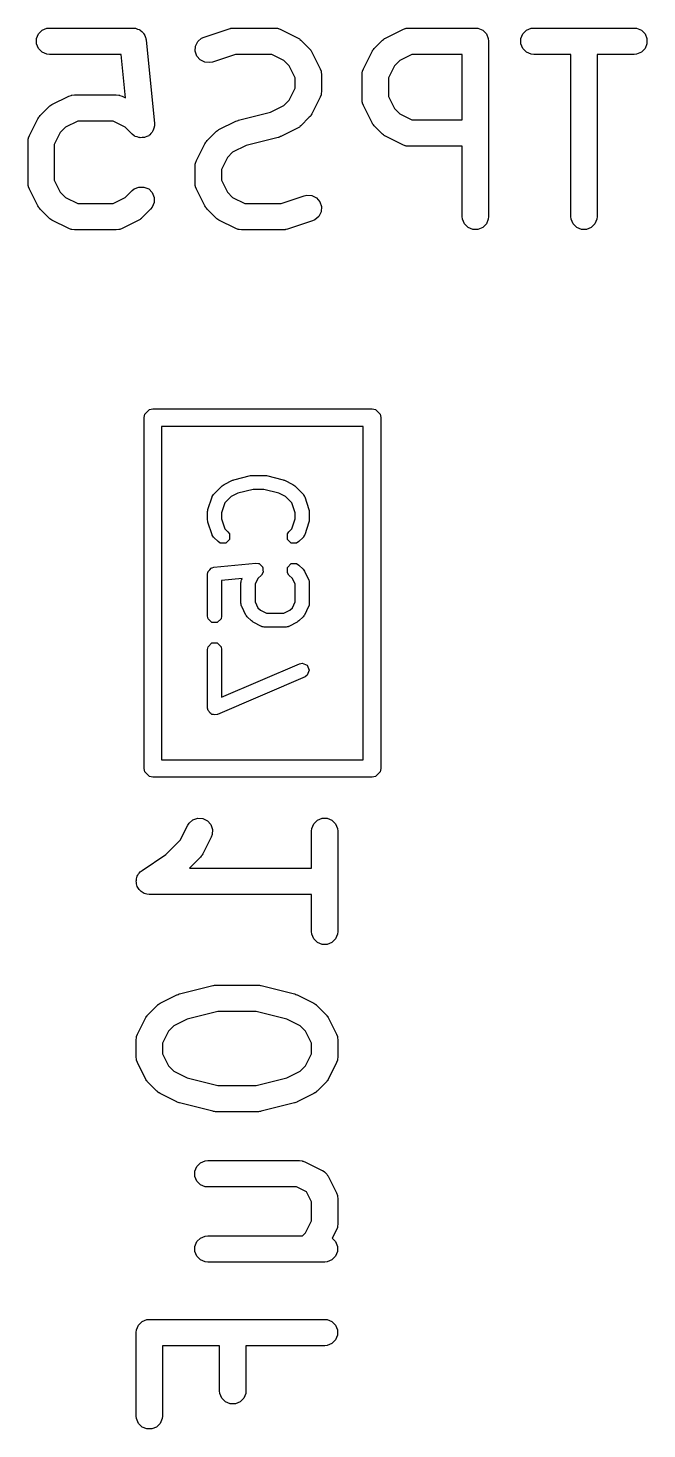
# Model space of a CAD drawing. Extents: x 2.01 to 5.6, y -4.28 to -1.65.
# Drawn here: x 5.0655 to 5.2044, y -4.223 to -3.9087 of the extents above; entities that cross this region are included whole.
import ezdxf

# ---------------------------------------------------------------- set-up
doc = ezdxf.new("R2010")
doc.units = 0
doc.header["$MEASUREMENT"] = 0
doc.layers.add('BLACK', color=7, linetype='CONTINUOUS')

msp = doc.modelspace()

# ---------------------------------------------------------------- linework, layer by layer
at = {"layer": 'BLACK', "linetype": 'CONTINUOUS'}
for p, q in [((5.06741, -3.91103), (5.06785, -3.90997)), ((5.06785, -3.90997), (5.06866, -3.90915)), ((5.06866, -3.90915), (5.06973, -3.90871)), ((5.06973, -3.90871), (5.0703, -3.90865)), ((5.0703, -3.90865), (5.08905, -3.90865)), ((5.08905, -3.90865), (5.08926, -3.90868)), ((5.08926, -3.90868), (5.08934, -3.90867)), ((5.08934, -3.90867), (5.08941, -3.90869)), ((5.08941, -3.90869), (5.08963, -3.90871)), ((5.08963, -3.90871), (5.09003, -3.90888)), ((5.09003, -3.90888), (5.09044, -3.909)), ((5.09044, -3.909), (5.09055, -3.90909)), ((5.09055, -3.90909), (5.09069, -3.90915)), ((5.09069, -3.90915), (5.091, -3.90946)), ((5.091, -3.90946), (5.09133, -3.90973)), ((5.09133, -3.90973), (5.0914, -3.90986)), ((5.0914, -3.90986), (5.09151, -3.90997)), ((5.09151, -3.90997), (5.09167, -3.91037)), ((5.09167, -3.91037), (5.09188, -3.91075)), ((5.10499, -3.91068), (5.11061, -3.90881)), ((5.11061, -3.90881), (5.1109, -3.90874)), ((5.1109, -3.90874), (5.11097, -3.90871)), ((5.11097, -3.90871), (5.11108, -3.9087)), ((5.11108, -3.9087), (5.11118, -3.90868)), ((5.11118, -3.90868), (5.11126, -3.90868)), ((5.11126, -3.90868), (5.11155, -3.90865)), ((5.11155, -3.90865), (5.12092, -3.90865)), ((5.12092, -3.90865), (5.1215, -3.90871)), ((5.1215, -3.90871), (5.1216, -3.90875)), ((5.1216, -3.90875), (5.1217, -3.90876)), ((5.1217, -3.90876), (5.12224, -3.90897)), ((5.12224, -3.90897), (5.12599, -3.91084)), ((5.14585, -3.91084), (5.1496, -3.90897)), ((5.1496, -3.90897), (5.15014, -3.90876)), ((5.15014, -3.90876), (5.15024, -3.90875)), ((5.15024, -3.90875), (5.15034, -3.90871)), ((5.15034, -3.90871), (5.15092, -3.90865)), ((5.15092, -3.90865), (5.16592, -3.90865)), ((5.16592, -3.90865), (5.16649, -3.90871)), ((5.16649, -3.90871), (5.16756, -3.90915)), ((5.16756, -3.90915), (5.16837, -3.90997)), ((5.16837, -3.90997), (5.16881, -3.91103)), ((5.17614, -3.91103), (5.17659, -3.90997)), ((5.17659, -3.90997), (5.1774, -3.90915)), ((5.1774, -3.90915), (5.17846, -3.90871)), ((5.17846, -3.90871), (5.17904, -3.90865)), ((5.17904, -3.90865), (5.20154, -3.90865)), ((5.20154, -3.90865), (5.20211, -3.90871)), ((5.20211, -3.90871), (5.20318, -3.90915)), ((5.20318, -3.90915), (5.20399, -3.90997)), ((5.20399, -3.90997), (5.20443, -3.91103)), ((5.06741, -3.91218), (5.06741, -3.91103)), ((5.06785, -3.91325), (5.06741, -3.91218)), ((5.06866, -3.91406), (5.06785, -3.91325)), ((5.09188, -3.91075), (5.09192, -3.91096)), ((5.09192, -3.91096), (5.09195, -3.91103)), ((5.09195, -3.91103), (5.09195, -3.9111)), ((5.09195, -3.9111), (5.09199, -3.91131)), ((5.09199, -3.91131), (5.09386, -3.93006)), ((5.10299, -3.91385), (5.10308, -3.9127)), ((5.10308, -3.9127), (5.10359, -3.91167)), ((5.10359, -3.91167), (5.10446, -3.91092)), ((5.10446, -3.91092), (5.10499, -3.91068)), ((5.12599, -3.91084), (5.12624, -3.911)), ((5.12624, -3.911), (5.12631, -3.91103)), ((5.12631, -3.91103), (5.12639, -3.91109)), ((5.12639, -3.91109), (5.12648, -3.91115)), ((5.12648, -3.91115), (5.12653, -3.91121)), ((5.12653, -3.91121), (5.12676, -3.91139)), ((5.12676, -3.91139), (5.12863, -3.91327)), ((5.12863, -3.91327), (5.12882, -3.91349)), ((5.12882, -3.91349), (5.12888, -3.91355)), ((5.14296, -3.91355), (5.14302, -3.91349)), ((5.14302, -3.91349), (5.14321, -3.91327)), ((5.14321, -3.91327), (5.14508, -3.91139)), ((5.14508, -3.91139), (5.14531, -3.91121)), ((5.14531, -3.91121), (5.14536, -3.91115)), ((5.14536, -3.91115), (5.14545, -3.91109)), ((5.14545, -3.91109), (5.14553, -3.91103)), ((5.14553, -3.91103), (5.1456, -3.911)), ((5.1456, -3.911), (5.14585, -3.91084)), ((5.16881, -3.91103), (5.16887, -3.91161)), ((5.16887, -3.91161), (5.16887, -3.95098)), ((5.17614, -3.91218), (5.17614, -3.91103)), ((5.17659, -3.91325), (5.17614, -3.91218)), ((5.1774, -3.91406), (5.17659, -3.91325)), ((5.20399, -3.91325), (5.20318, -3.91406)), ((5.20443, -3.91218), (5.20399, -3.91325)), ((5.20443, -3.91103), (5.20443, -3.91218)), ((5.06973, -3.9145), (5.06866, -3.91406)), ((5.0703, -3.91456), (5.06973, -3.9145)), ((5.08638, -3.91456), (5.0703, -3.91456)), ((5.08736, -3.92433), (5.08638, -3.91456)), ((5.10336, -3.91494), (5.10299, -3.91385)), ((5.10411, -3.91581), (5.10336, -3.91494)), ((5.10514, -3.91633), (5.10411, -3.91581)), ((5.10629, -3.91641), (5.10514, -3.91633)), ((5.10686, -3.91628), (5.10629, -3.91641)), ((5.11203, -3.91456), (5.10686, -3.91628)), ((5.12023, -3.91456), (5.11203, -3.91456)), ((5.12292, -3.91591), (5.12023, -3.91456)), ((5.12412, -3.91711), (5.12292, -3.91591)), ((5.12888, -3.91355), (5.12894, -3.91364)), ((5.12894, -3.91364), (5.129, -3.91372)), ((5.129, -3.91372), (5.12903, -3.91379)), ((5.12903, -3.91379), (5.12919, -3.91404)), ((5.12919, -3.91404), (5.13106, -3.91779)), ((5.14078, -3.91779), (5.14265, -3.91404)), ((5.14265, -3.91404), (5.14281, -3.91379)), ((5.14281, -3.91379), (5.14284, -3.91372)), ((5.14284, -3.91372), (5.14291, -3.91364)), ((5.14291, -3.91364), (5.14296, -3.91355)), ((5.14892, -3.91591), (5.14772, -3.91711)), ((5.15162, -3.91456), (5.14892, -3.91591)), ((5.16296, -3.91456), (5.15162, -3.91456)), ((5.16296, -3.92928), (5.16296, -3.91456)), ((5.17846, -3.9145), (5.1774, -3.91406)), ((5.17904, -3.91456), (5.17846, -3.9145)), ((5.18734, -3.91456), (5.17904, -3.91456)), ((5.18734, -3.95098), (5.18734, -3.91456)), ((5.20154, -3.91456), (5.19324, -3.91456)), ((5.19324, -3.91456), (5.19324, -3.95098)), ((5.20211, -3.9145), (5.20154, -3.91456)), ((5.20318, -3.91406), (5.20211, -3.9145)), ((5.12547, -3.9198), (5.12412, -3.91711)), ((5.12547, -3.92216), (5.12547, -3.9198)), ((5.13106, -3.91779), (5.13127, -3.91833)), ((5.13127, -3.91833), (5.13128, -3.91843)), ((5.13128, -3.91843), (5.13132, -3.91853)), ((5.13132, -3.91853), (5.13137, -3.91911)), ((5.13137, -3.91911), (5.13137, -3.92286)), ((5.14047, -3.91911), (5.14052, -3.91853)), ((5.14047, -3.92473), (5.14047, -3.91911)), ((5.14052, -3.91853), (5.14056, -3.91843)), ((5.14056, -3.91843), (5.14057, -3.91833)), ((5.14057, -3.91833), (5.14078, -3.91779)), ((5.14772, -3.91711), (5.14637, -3.9198)), ((5.14637, -3.9198), (5.14637, -3.92403)), ((5.12412, -3.92486), (5.12547, -3.92216)), ((5.13137, -3.92286), (5.13132, -3.92343)), ((5.07037, -3.92615), (5.07046, -3.92609)), ((5.07046, -3.92609), (5.07054, -3.92602)), ((5.07054, -3.92602), (5.07061, -3.92599)), ((5.07061, -3.92599), (5.07086, -3.92584)), ((5.07086, -3.92584), (5.07461, -3.92396)), ((5.07461, -3.92396), (5.07515, -3.92376)), ((5.07515, -3.92376), (5.07525, -3.92375)), ((5.07525, -3.92375), (5.07535, -3.92371)), ((5.07535, -3.92371), (5.07593, -3.92365)), ((5.07593, -3.92365), (5.0853, -3.92365)), ((5.0853, -3.92365), (5.08588, -3.92371)), ((5.08588, -3.92371), (5.08598, -3.92375)), ((5.08598, -3.92375), (5.08608, -3.92376)), ((5.08608, -3.92376), (5.08662, -3.92396)), ((5.08662, -3.92396), (5.08736, -3.92433)), ((5.11989, -3.92757), (5.12292, -3.92605)), ((5.12292, -3.92605), (5.12412, -3.92486)), ((5.13106, -3.92418), (5.12919, -3.92793)), ((5.13127, -3.92364), (5.13106, -3.92418)), ((5.13128, -3.92353), (5.13127, -3.92364)), ((5.13132, -3.92343), (5.13128, -3.92353)), ((5.14052, -3.92531), (5.14047, -3.92473)), ((5.14056, -3.9254), (5.14052, -3.92531)), ((5.14057, -3.92551), (5.14056, -3.9254)), ((5.14078, -3.92605), (5.14057, -3.92551)), ((5.14265, -3.9298), (5.14078, -3.92605)), ((5.14637, -3.92403), (5.14772, -3.92673)), ((5.06579, -3.93278), (5.06766, -3.92903)), ((5.06766, -3.92903), (5.06782, -3.92879)), ((5.06782, -3.92879), (5.06785, -3.92871)), ((5.06785, -3.92871), (5.06792, -3.92863)), ((5.06792, -3.92863), (5.06797, -3.92854)), ((5.06797, -3.92854), (5.06803, -3.92849)), ((5.06803, -3.92849), (5.06822, -3.92827)), ((5.06822, -3.92827), (5.07009, -3.92639)), ((5.07009, -3.92639), (5.07032, -3.92621)), ((5.07032, -3.92621), (5.07037, -3.92615)), ((5.11271, -3.92936), (5.11989, -3.92757)), ((5.12863, -3.92869), (5.12676, -3.93057)), ((5.12882, -3.92847), (5.12863, -3.92869)), ((5.12888, -3.92842), (5.12882, -3.92847)), ((5.12894, -3.92833), (5.12888, -3.92842)), ((5.129, -3.92825), (5.12894, -3.92833)), ((5.12903, -3.92817), (5.129, -3.92825)), ((5.12919, -3.92793), (5.12903, -3.92817)), ((5.14772, -3.92673), (5.14892, -3.92793)), ((5.14892, -3.92793), (5.15162, -3.92928)), ((5.07273, -3.9321), (5.07138, -3.9348)), ((5.07393, -3.93091), (5.07273, -3.9321)), ((5.07663, -3.92956), (5.07393, -3.93091)), ((5.0846, -3.92956), (5.07663, -3.92956)), ((5.0873, -3.93091), (5.0846, -3.92956)), ((5.08884, -3.93244), (5.0873, -3.93091)), ((5.09308, -3.9323), (5.0928, -3.93263)), ((5.09338, -3.932), (5.09308, -3.9323)), ((5.09344, -3.93186), (5.09338, -3.932)), ((5.09353, -3.93174), (5.09344, -3.93186)), ((5.09366, -3.93133), (5.09353, -3.93174)), ((5.09382, -3.93093), (5.09366, -3.93133)), ((5.09387, -3.93064), (5.09382, -3.93078)), ((5.09382, -3.93078), (5.09382, -3.93093)), ((5.09386, -3.93006), (5.09387, -3.93064)), ((5.10571, -3.93389), (5.10759, -3.93202)), ((5.10759, -3.93202), (5.10781, -3.93183)), ((5.10781, -3.93183), (5.10786, -3.93177)), ((5.10786, -3.93177), (5.10795, -3.93172)), ((5.10795, -3.93172), (5.10803, -3.93165)), ((5.10803, -3.93165), (5.10811, -3.93162)), ((5.10811, -3.93162), (5.10835, -3.93146)), ((5.10835, -3.93146), (5.1121, -3.92959)), ((5.1121, -3.92959), (5.11214, -3.92957)), ((5.11214, -3.92957), (5.11216, -3.92956)), ((5.11216, -3.92956), (5.1124, -3.92947)), ((5.1124, -3.92947), (5.11264, -3.92938)), ((5.11264, -3.92938), (5.11266, -3.92938)), ((5.11266, -3.92938), (5.11271, -3.92936)), ((5.12599, -3.93112), (5.12224, -3.933)), ((5.12624, -3.93096), (5.12599, -3.93112)), ((5.12631, -3.93094), (5.12624, -3.93096)), ((5.12639, -3.93087), (5.12631, -3.93094)), ((5.12648, -3.93081), (5.12639, -3.93087)), ((5.12653, -3.93075), (5.12648, -3.93081)), ((5.12676, -3.93057), (5.12653, -3.93075)), ((5.14281, -3.93005), (5.14265, -3.9298)), ((5.14284, -3.93012), (5.14281, -3.93005)), ((5.14291, -3.9302), (5.14284, -3.93012)), ((5.14296, -3.93029), (5.14291, -3.9302)), ((5.14302, -3.93034), (5.14296, -3.93029)), ((5.14321, -3.93057), (5.14302, -3.93034)), ((5.14508, -3.93244), (5.14321, -3.93057)), ((5.15162, -3.92928), (5.16296, -3.92928)), ((5.06548, -3.9341), (5.06553, -3.93353)), ((5.06548, -3.94348), (5.06548, -3.9341)), ((5.06553, -3.93353), (5.06557, -3.93343)), ((5.06557, -3.93343), (5.06558, -3.93332)), ((5.06558, -3.93332), (5.06579, -3.93278)), ((5.07138, -3.9348), (5.07138, -3.94278)), ((5.08929, -3.93281), (5.08884, -3.93244)), ((5.08942, -3.93287), (5.08929, -3.93281)), ((5.08954, -3.93296), (5.08942, -3.93287)), ((5.08995, -3.93309), (5.08954, -3.93296)), ((5.09035, -3.93325), (5.08995, -3.93309)), ((5.0905, -3.93325), (5.09035, -3.93325)), ((5.09064, -3.93329), (5.0905, -3.93325)), ((5.09107, -3.93325), (5.09064, -3.93329)), ((5.0915, -3.93325), (5.09107, -3.93325)), ((5.09164, -3.93319), (5.0915, -3.93325)), ((5.09179, -3.93318), (5.09164, -3.93319)), ((5.09217, -3.93297), (5.09179, -3.93318)), ((5.09257, -3.93281), (5.09217, -3.93297)), ((5.09267, -3.9327), (5.09257, -3.93281)), ((5.0928, -3.93263), (5.09267, -3.9327)), ((5.10328, -3.93841), (5.10516, -3.93466)), ((5.10516, -3.93466), (5.10531, -3.93441)), ((5.10531, -3.93441), (5.10534, -3.93434)), ((5.10534, -3.93434), (5.10541, -3.93426)), ((5.10541, -3.93426), (5.10547, -3.93417)), ((5.10547, -3.93417), (5.10553, -3.93412)), ((5.10553, -3.93412), (5.10571, -3.93389)), ((5.11445, -3.93502), (5.11142, -3.93653)), ((5.12164, -3.93322), (5.11445, -3.93502)), ((5.12168, -3.9332), (5.12164, -3.93322)), ((5.1217, -3.9332), (5.12168, -3.9332)), ((5.12194, -3.93311), (5.1217, -3.9332)), ((5.12218, -3.93302), (5.12194, -3.93311)), ((5.1222, -3.93301), (5.12218, -3.93302)), ((5.12224, -3.933), (5.1222, -3.93301)), ((5.14531, -3.93263), (5.14508, -3.93244)), ((5.14536, -3.93269), (5.14531, -3.93263)), ((5.14545, -3.93274), (5.14536, -3.93269)), ((5.14553, -3.93281), (5.14545, -3.93274)), ((5.1456, -3.93284), (5.14553, -3.93281)), ((5.14585, -3.933), (5.1456, -3.93284)), ((5.1496, -3.93487), (5.14585, -3.933)), ((5.15014, -3.93508), (5.1496, -3.93487)), ((5.15024, -3.93508), (5.15014, -3.93508)), ((5.15034, -3.93513), (5.15024, -3.93508)), ((5.15092, -3.93518), (5.15034, -3.93513)), ((5.16296, -3.93518), (5.15092, -3.93518)), ((5.16296, -3.95098), (5.16296, -3.93518)), ((5.10308, -3.93895), (5.10328, -3.93841)), ((5.11023, -3.93773), (5.10888, -3.94043)), ((5.11142, -3.93653), (5.11023, -3.93773)), ((5.10297, -3.93973), (5.10303, -3.93915)), ((5.10297, -3.94348), (5.10297, -3.93973)), ((5.10303, -3.93915), (5.10307, -3.93905)), ((5.10307, -3.93905), (5.10308, -3.93895)), ((5.10888, -3.94043), (5.10888, -3.94278)), ((5.06553, -3.94405), (5.06548, -3.94348)), ((5.06557, -3.94415), (5.06553, -3.94405)), ((5.06558, -3.94426), (5.06557, -3.94415)), ((5.06579, -3.9448), (5.06558, -3.94426)), ((5.06766, -3.94855), (5.06579, -3.9448)), ((5.07138, -3.94278), (5.07273, -3.94548)), ((5.08884, -3.94514), (5.08929, -3.94477)), ((5.08929, -3.94477), (5.09035, -3.94433)), ((5.09035, -3.94433), (5.0915, -3.94433)), ((5.0915, -3.94433), (5.09257, -3.94477)), ((5.09257, -3.94477), (5.09338, -3.94559)), ((5.10303, -3.94405), (5.10297, -3.94348)), ((5.10307, -3.94415), (5.10303, -3.94405)), ((5.10308, -3.94426), (5.10307, -3.94415)), ((5.10328, -3.9448), (5.10308, -3.94426)), ((5.10516, -3.94855), (5.10328, -3.9448)), ((5.10888, -3.94278), (5.11023, -3.94548)), ((5.07273, -3.94548), (5.07393, -3.94668)), ((5.07393, -3.94668), (5.07663, -3.94802)), ((5.07663, -3.94802), (5.0846, -3.94802)), ((5.0846, -3.94802), (5.0873, -3.94668)), ((5.0873, -3.94668), (5.08884, -3.94514)), ((5.09338, -3.94559), (5.09382, -3.94665)), ((5.09382, -3.9478), (5.09338, -3.94887)), ((5.09382, -3.94665), (5.09382, -3.9478)), ((5.11023, -3.94548), (5.11142, -3.94668)), ((5.11142, -3.94668), (5.11412, -3.94802)), ((5.11412, -3.94802), (5.12232, -3.94802)), ((5.12232, -3.94802), (5.12749, -3.9463)), ((5.12749, -3.9463), (5.12805, -3.94617)), ((5.12805, -3.94617), (5.1292, -3.94625)), ((5.1292, -3.94625), (5.13023, -3.94677)), ((5.13023, -3.94677), (5.13099, -3.94764)), ((5.13099, -3.94764), (5.13135, -3.94873)), ((5.06782, -3.9488), (5.06766, -3.94855)), ((5.06785, -3.94887), (5.06782, -3.9488)), ((5.06792, -3.94895), (5.06785, -3.94887)), ((5.06797, -3.94904), (5.06792, -3.94895)), ((5.06803, -3.94909), (5.06797, -3.94904)), ((5.06822, -3.94932), (5.06803, -3.94909)), ((5.07009, -3.95119), (5.06822, -3.94932)), ((5.07032, -3.95138), (5.07009, -3.95119)), ((5.09114, -3.95119), (5.09091, -3.95138)), ((5.09301, -3.94932), (5.09114, -3.95119)), ((5.09338, -3.94887), (5.09301, -3.94932)), ((5.10531, -3.9488), (5.10516, -3.94855)), ((5.10534, -3.94887), (5.10531, -3.9488)), ((5.10541, -3.94895), (5.10534, -3.94887)), ((5.10547, -3.94904), (5.10541, -3.94895)), ((5.10553, -3.94909), (5.10547, -3.94904)), ((5.10571, -3.94932), (5.10553, -3.94909)), ((5.10759, -3.95119), (5.10571, -3.94932)), ((5.10781, -3.95138), (5.10759, -3.95119)), ((5.13075, -3.95091), (5.12988, -3.95167)), ((5.13127, -3.94988), (5.13075, -3.95091)), ((5.13135, -3.94873), (5.13127, -3.94988)), ((5.16302, -3.95155), (5.16296, -3.95098)), ((5.16887, -3.95098), (5.16881, -3.95155)), ((5.18739, -3.95155), (5.18734, -3.95098)), ((5.19324, -3.95098), (5.19318, -3.95155)), ((5.07037, -3.95144), (5.07032, -3.95138)), ((5.07046, -3.95149), (5.07037, -3.95144)), ((5.07054, -3.95156), (5.07046, -3.95149)), ((5.07061, -3.95159), (5.07054, -3.95156)), ((5.07086, -3.95174), (5.07061, -3.95159)), ((5.07461, -3.95362), (5.07086, -3.95174)), ((5.07515, -3.95383), (5.07461, -3.95362)), ((5.07525, -3.95383), (5.07515, -3.95383)), ((5.07535, -3.95387), (5.07525, -3.95383)), ((5.07593, -3.95393), (5.07535, -3.95387)), ((5.0853, -3.95393), (5.07593, -3.95393)), ((5.08588, -3.95387), (5.0853, -3.95393)), ((5.08598, -3.95383), (5.08588, -3.95387)), ((5.08608, -3.95383), (5.08598, -3.95383)), ((5.08662, -3.95362), (5.08608, -3.95383)), ((5.09037, -3.95174), (5.08662, -3.95362)), ((5.09062, -3.95159), (5.09037, -3.95174)), ((5.09069, -3.95156), (5.09062, -3.95159)), ((5.09077, -3.95149), (5.09069, -3.95156)), ((5.09086, -3.95144), (5.09077, -3.95149)), ((5.09091, -3.95138), (5.09086, -3.95144)), ((5.10786, -3.95144), (5.10781, -3.95138)), ((5.10795, -3.95149), (5.10786, -3.95144)), ((5.10803, -3.95156), (5.10795, -3.95149)), ((5.10811, -3.95159), (5.10803, -3.95156)), ((5.10835, -3.95174), (5.10811, -3.95159)), ((5.1121, -3.95362), (5.10835, -3.95174)), ((5.11264, -3.95383), (5.1121, -3.95362)), ((5.11275, -3.95383), (5.11264, -3.95383)), ((5.11285, -3.95387), (5.11275, -3.95383)), ((5.11342, -3.95393), (5.11285, -3.95387)), ((5.1228, -3.95393), (5.11342, -3.95393)), ((5.12309, -3.9539), (5.1228, -3.95393)), ((5.12317, -3.95391), (5.12309, -3.9539)), ((5.12327, -3.95388), (5.12317, -3.95391)), ((5.12337, -3.95387), (5.12327, -3.95388)), ((5.12345, -3.95384), (5.12337, -3.95387)), ((5.12373, -3.95378), (5.12345, -3.95384)), ((5.12936, -3.9519), (5.12373, -3.95378)), ((5.12988, -3.95167), (5.12936, -3.9519)), ((5.16346, -3.95262), (5.16302, -3.95155)), ((5.16428, -3.95343), (5.16346, -3.95262)), ((5.16534, -3.95387), (5.16428, -3.95343)), ((5.16649, -3.95387), (5.16534, -3.95387)), ((5.16756, -3.95343), (5.16649, -3.95387)), ((5.16837, -3.95262), (5.16756, -3.95343)), ((5.16881, -3.95155), (5.16837, -3.95262)), ((5.18783, -3.95262), (5.18739, -3.95155)), ((5.18865, -3.95343), (5.18783, -3.95262)), ((5.18971, -3.95387), (5.18865, -3.95343)), ((5.19086, -3.95387), (5.18971, -3.95387)), ((5.19193, -3.95343), (5.19086, -3.95387)), ((5.19274, -3.95262), (5.19193, -3.95343)), ((5.19318, -3.95155), (5.19274, -3.95262)), ((5.09169, -3.99531), (5.09275, -3.99424)), ((5.09275, -3.99424), (5.0935, -3.99409)), ((5.0935, -3.99409), (5.14272, -3.99409)), ((5.14272, -3.99409), (5.14347, -3.99424)), ((5.14347, -3.99424), (5.14454, -3.99531)), ((5.09154, -3.99606), (5.09169, -3.99531)), ((5.09154, -4.0748), (5.09154, -3.99606)), ((5.09547, -3.99803), (5.09547, -4.07283)), ((5.14075, -3.99803), (5.09547, -3.99803)), ((5.14075, -4.07283), (5.14075, -3.99803)), ((5.14454, -3.99531), (5.14469, -3.99606)), ((5.14469, -3.99606), (5.14469, -4.0748)), ((5.10948, -4.01106), (5.11135, -4.01012)), ((5.11135, -4.01012), (5.11152, -4.01008)), ((5.11152, -4.01008), (5.11167, -4.01)), ((5.11167, -4.01), (5.11542, -4.00906)), ((5.11542, -4.00906), (5.11562, -4.00906)), ((5.11562, -4.00906), (5.1158, -4.00902)), ((5.1158, -4.00902), (5.11862, -4.00902)), ((5.11862, -4.00902), (5.11881, -4.00906)), ((5.11881, -4.00906), (5.119, -4.00906)), ((5.119, -4.00906), (5.12275, -4.01)), ((5.12275, -4.01), (5.1229, -4.01008)), ((5.1229, -4.01008), (5.12307, -4.01012)), ((5.12307, -4.01012), (5.12495, -4.01106)), ((5.10587, -4.01666), (5.10681, -4.01384)), ((5.10681, -4.01384), (5.10685, -4.01378)), ((5.10685, -4.01374), (5.10699, -4.01353)), ((5.10685, -4.01378), (5.10685, -4.01374)), ((5.10699, -4.01353), (5.10712, -4.01331)), ((5.10712, -4.01331), (5.10715, -4.01329)), ((5.10715, -4.01329), (5.10719, -4.01323)), ((5.10719, -4.01323), (5.10907, -4.01135)), ((5.10907, -4.01135), (5.10928, -4.01121)), ((5.10928, -4.01121), (5.10948, -4.01106)), ((5.11111, -4.01376), (5.10968, -4.01519)), ((5.1126, -4.01302), (5.11111, -4.01376)), ((5.116, -4.01217), (5.1126, -4.01302)), ((5.11842, -4.01217), (5.116, -4.01217)), ((5.12182, -4.01302), (5.11842, -4.01217)), ((5.12331, -4.01376), (5.12182, -4.01302)), ((5.12474, -4.01519), (5.12331, -4.01376)), ((5.12495, -4.01106), (5.12514, -4.01121)), ((5.12514, -4.01121), (5.12535, -4.01135)), ((5.12535, -4.01135), (5.12723, -4.01323)), ((5.12723, -4.01323), (5.12727, -4.01329)), ((5.12727, -4.01329), (5.12731, -4.01331)), ((5.12731, -4.01331), (5.12743, -4.01353)), ((5.12743, -4.01353), (5.12757, -4.01374)), ((5.12757, -4.01374), (5.12757, -4.01378)), ((5.12757, -4.01378), (5.12761, -4.01384)), ((5.12761, -4.01384), (5.12855, -4.01666)), ((5.10579, -4.01715), (5.10584, -4.01691)), ((5.10579, -4.01903), (5.10579, -4.01715)), ((5.10584, -4.01691), (5.10587, -4.01666)), ((5.10968, -4.01519), (5.10894, -4.01741)), ((5.12548, -4.01741), (5.12474, -4.01519)), ((5.12855, -4.01666), (5.12858, -4.01691)), ((5.12858, -4.01691), (5.12863, -4.01715)), ((5.12863, -4.01715), (5.12863, -4.01903)), ((5.10584, -4.01928), (5.10579, -4.01903)), ((5.10587, -4.01953), (5.10584, -4.01928)), ((5.10681, -4.02234), (5.10587, -4.01953)), ((5.10894, -4.01741), (5.10894, -4.01877)), ((5.10894, -4.01877), (5.10968, -4.02099)), ((5.12474, -4.02099), (5.12548, -4.01877)), ((5.12548, -4.01877), (5.12548, -4.01741)), ((5.12855, -4.01953), (5.12761, -4.02234)), ((5.12858, -4.01928), (5.12855, -4.01953)), ((5.12863, -4.01903), (5.12858, -4.01928)), ((5.10685, -4.02241), (5.10681, -4.02234)), ((5.10685, -4.02244), (5.10685, -4.02241)), ((5.10699, -4.02265), (5.10685, -4.02244)), ((5.10712, -4.02287), (5.10699, -4.02265)), ((5.10715, -4.02289), (5.10712, -4.02287)), ((5.10719, -4.02295), (5.10715, -4.02289)), ((5.10813, -4.02389), (5.10719, -4.02295)), ((5.10968, -4.02099), (5.11036, -4.02166)), ((5.1107, -4.02338), (5.10985, -4.02423)), ((5.11036, -4.02166), (5.1107, -4.02218)), ((5.1107, -4.02218), (5.1107, -4.02338)), ((5.12372, -4.02218), (5.12406, -4.02166)), ((5.12372, -4.02338), (5.12372, -4.02218)), ((5.12458, -4.02423), (5.12372, -4.02338)), ((5.12406, -4.02166), (5.12474, -4.02099)), ((5.12723, -4.02295), (5.12629, -4.02389)), ((5.12727, -4.02289), (5.12723, -4.02295)), ((5.12731, -4.02287), (5.12727, -4.02289)), ((5.12743, -4.02265), (5.12731, -4.02287)), ((5.12757, -4.02244), (5.12743, -4.02265)), ((5.12761, -4.02234), (5.12757, -4.02241)), ((5.12757, -4.02241), (5.12757, -4.02244)), ((5.10864, -4.02423), (5.10813, -4.02389)), ((5.10985, -4.02423), (5.10864, -4.02423)), ((5.12578, -4.02423), (5.12458, -4.02423)), ((5.12629, -4.02389), (5.12578, -4.02423)), ((5.10629, -4.03024), (5.10662, -4.02983)), ((5.10662, -4.02983), (5.10673, -4.02979)), ((5.10673, -4.02979), (5.10677, -4.02976)), ((5.10677, -4.02976), (5.10684, -4.02976)), ((5.10684, -4.02976), (5.10721, -4.02965)), ((5.10721, -4.02965), (5.11659, -4.02871)), ((5.11659, -4.02871), (5.1172, -4.02877)), ((5.1172, -4.02877), (5.11726, -4.02882)), ((5.11726, -4.02882), (5.11734, -4.02882)), ((5.11734, -4.02882), (5.11772, -4.0292)), ((5.11772, -4.0292), (5.11813, -4.02953)), ((5.11813, -4.02953), (5.11814, -4.02962)), ((5.11814, -4.02962), (5.1182, -4.02967)), ((5.1182, -4.02967), (5.1182, -4.03021)), ((5.12372, -4.02967), (5.12458, -4.02882)), ((5.12372, -4.03088), (5.12372, -4.02967)), ((5.12458, -4.02882), (5.12578, -4.02882)), ((5.12578, -4.02882), (5.12629, -4.02916)), ((5.12629, -4.02916), (5.12723, -4.0301)), ((5.10579, -4.03121), (5.10587, -4.03084)), ((5.10579, -4.04059), (5.10579, -4.03121)), ((5.10586, -4.03076), (5.10589, -4.03072)), ((5.10587, -4.03084), (5.10586, -4.03076)), ((5.10589, -4.03072), (5.10591, -4.03061)), ((5.10591, -4.03061), (5.10629, -4.03024)), ((5.11356, -4.03218), (5.10894, -4.03264)), ((5.10894, -4.03264), (5.10894, -4.04059)), ((5.1133, -4.03298), (5.11336, -4.03273)), ((5.11336, -4.03273), (5.11341, -4.03249)), ((5.11341, -4.03249), (5.11344, -4.03246)), ((5.11344, -4.03246), (5.11346, -4.03239)), ((5.11346, -4.03239), (5.11356, -4.03218)), ((5.1171, -4.03215), (5.11644, -4.03346)), ((5.11786, -4.03139), (5.1171, -4.03215)), ((5.1182, -4.03088), (5.11786, -4.03139)), ((5.1182, -4.03021), (5.11825, -4.03073)), ((5.11825, -4.03073), (5.1182, -4.0308)), ((5.1182, -4.0308), (5.1182, -4.03088)), ((5.12406, -4.03139), (5.12372, -4.03088)), ((5.12482, -4.03215), (5.12406, -4.03139)), ((5.12548, -4.03346), (5.12482, -4.03215)), ((5.12723, -4.0301), (5.12737, -4.03031)), ((5.12737, -4.03031), (5.12752, -4.03051)), ((5.12752, -4.03051), (5.12846, -4.03239)), ((5.12846, -4.03239), (5.12848, -4.03246)), ((5.12848, -4.03246), (5.12851, -4.03249)), ((5.12851, -4.03249), (5.12856, -4.03273)), ((5.12856, -4.03273), (5.12862, -4.03298)), ((5.11329, -4.03309), (5.11331, -4.03301)), ((5.11329, -4.03778), (5.11329, -4.03309)), ((5.11331, -4.03301), (5.1133, -4.03298)), ((5.11644, -4.03346), (5.11644, -4.0374)), ((5.12548, -4.0374), (5.12548, -4.03346)), ((5.12862, -4.03298), (5.12861, -4.03301)), ((5.12861, -4.03301), (5.12863, -4.03309)), ((5.12863, -4.03309), (5.12863, -4.03778)), ((5.11331, -4.03785), (5.11329, -4.03778)), ((5.1133, -4.03789), (5.11331, -4.03785)), ((5.11336, -4.03813), (5.1133, -4.03789)), ((5.11341, -4.03838), (5.11336, -4.03813)), ((5.11344, -4.0384), (5.11341, -4.03838)), ((5.11346, -4.03848), (5.11344, -4.0384)), ((5.1144, -4.04036), (5.11346, -4.03848)), ((5.11644, -4.0374), (5.1171, -4.03872)), ((5.1171, -4.03872), (5.11767, -4.03929)), ((5.12425, -4.03929), (5.12482, -4.03872)), ((5.12482, -4.03872), (5.12548, -4.0374)), ((5.12846, -4.03848), (5.12752, -4.04036)), ((5.12848, -4.0384), (5.12846, -4.03848)), ((5.12851, -4.03838), (5.12848, -4.0384)), ((5.12856, -4.03813), (5.12851, -4.03838)), ((5.12862, -4.03789), (5.12856, -4.03813)), ((5.12863, -4.03778), (5.12861, -4.03785)), ((5.12861, -4.03785), (5.12862, -4.03789)), ((5.10591, -4.04119), (5.10579, -4.04059)), ((5.10677, -4.04204), (5.10591, -4.04119)), ((5.10797, -4.04204), (5.10677, -4.04204)), ((5.10882, -4.04119), (5.10797, -4.04204)), ((5.10894, -4.04059), (5.10882, -4.04119)), ((5.11455, -4.04056), (5.1144, -4.04036)), ((5.11469, -4.04076), (5.11455, -4.04056)), ((5.11563, -4.0417), (5.11469, -4.04076)), ((5.11584, -4.04184), (5.11563, -4.0417)), ((5.11604, -4.042), (5.11584, -4.04184)), ((5.11791, -4.04293), (5.11604, -4.042)), ((5.11767, -4.03929), (5.11899, -4.03995)), ((5.11899, -4.03995), (5.12293, -4.03995)), ((5.12293, -4.03995), (5.12425, -4.03929)), ((5.12588, -4.042), (5.12401, -4.04293)), ((5.12608, -4.04184), (5.12588, -4.042)), ((5.12629, -4.0417), (5.12608, -4.04184)), ((5.12723, -4.04076), (5.12629, -4.0417)), ((5.12737, -4.04055), (5.12723, -4.04076)), ((5.12752, -4.04036), (5.12737, -4.04055)), ((5.11799, -4.04296), (5.11791, -4.04293)), ((5.11801, -4.04298), (5.11799, -4.04296)), ((5.11826, -4.04303), (5.11801, -4.04298)), ((5.1185, -4.0431), (5.11826, -4.04303)), ((5.11854, -4.04309), (5.1185, -4.0431)), ((5.11862, -4.0431), (5.11854, -4.04309)), ((5.1233, -4.0431), (5.11862, -4.0431)), ((5.12338, -4.04309), (5.1233, -4.0431)), ((5.12342, -4.0431), (5.12338, -4.04309)), ((5.12366, -4.04303), (5.12342, -4.0431)), ((5.12391, -4.04298), (5.12366, -4.04303)), ((5.12393, -4.04296), (5.12391, -4.04298)), ((5.12401, -4.04293), (5.12393, -4.04296)), ((5.10579, -4.04809), (5.10591, -4.04749)), ((5.10579, -4.06121), (5.10579, -4.04809)), ((5.10591, -4.04749), (5.10677, -4.04663)), ((5.10677, -4.04663), (5.10797, -4.04663)), ((5.10797, -4.04663), (5.10882, -4.04749)), ((5.10882, -4.04749), (5.10894, -4.04809)), ((5.10894, -4.04809), (5.10894, -4.05882)), ((5.10894, -4.05882), (5.12643, -4.05133)), ((5.12643, -4.05133), (5.12703, -4.0512)), ((5.12703, -4.0512), (5.12815, -4.05165)), ((5.12815, -4.05165), (5.12863, -4.05276)), ((5.12767, -4.05422), (5.10799, -4.06266)), ((5.12818, -4.05387), (5.12767, -4.05422)), ((5.12863, -4.05276), (5.12818, -4.05387)), ((5.1058, -4.06122), (5.10579, -4.06121)), ((5.10579, -4.06123), (5.1058, -4.06122)), ((5.1058, -4.06125), (5.10579, -4.06123)), ((5.10591, -4.06181), (5.1058, -4.06125)), ((5.10614, -4.06204), (5.10591, -4.06181)), ((5.10627, -4.06234), (5.10614, -4.06204)), ((5.10655, -4.06245), (5.10627, -4.06234)), ((5.10677, -4.06267), (5.10655, -4.06245)), ((5.10709, -4.06267), (5.10677, -4.06267)), ((5.10739, -4.06279), (5.10709, -4.06267)), ((5.10795, -4.06267), (5.10739, -4.06279)), ((5.10797, -4.06267), (5.10795, -4.06267)), ((5.10798, -4.06266), (5.10797, -4.06267)), ((5.10799, -4.06266), (5.10798, -4.06266)), ((5.09547, -4.07283), (5.14075, -4.07283)), ((5.09169, -4.07556), (5.09154, -4.0748)), ((5.09275, -4.07662), (5.09169, -4.07556)), ((5.0935, -4.07677), (5.09275, -4.07662)), ((5.14272, -4.07677), (5.0935, -4.07677)), ((5.14347, -4.07662), (5.14272, -4.07677)), ((5.14454, -4.07556), (5.14347, -4.07662)), ((5.14469, -4.0748), (5.14454, -4.07556)), ((5.10163, -4.08705), (5.1025, -4.0863)), ((5.1025, -4.0863), (5.10359, -4.08593)), ((5.10359, -4.08593), (5.10474, -4.08602)), ((5.10474, -4.08602), (5.10577, -4.08653)), ((5.12962, -4.08722), (5.13044, -4.08641)), ((5.13044, -4.08641), (5.1315, -4.08597)), ((5.1315, -4.08597), (5.13266, -4.08597)), ((5.13266, -4.08597), (5.13372, -4.08641)), ((5.13372, -4.08641), (5.13453, -4.08722)), ((5.09966, -4.09086), (5.10132, -4.08754)), ((5.10132, -4.08754), (5.10163, -4.08705)), ((5.10577, -4.08653), (5.10652, -4.0874)), ((5.10652, -4.0874), (5.10689, -4.08849)), ((5.10689, -4.08849), (5.10681, -4.08964)), ((5.12913, -4.08886), (5.12918, -4.08829)), ((5.12913, -4.09716), (5.12913, -4.08886)), ((5.12918, -4.08829), (5.12962, -4.08722)), ((5.13453, -4.08722), (5.13498, -4.08829)), ((5.13498, -4.08829), (5.13503, -4.08886)), ((5.13503, -4.08886), (5.13503, -4.11136)), ((5.09645, -4.09407), (5.09966, -4.09086)), ((5.1066, -4.09018), (5.10472, -4.09393)), ((5.10681, -4.08964), (5.1066, -4.09018)), ((5.09107, -4.09766), (5.09645, -4.09407)), ((5.10417, -4.0947), (5.10171, -4.09716)), ((5.10436, -4.09447), (5.10417, -4.0947)), ((5.10442, -4.09442), (5.10436, -4.09447)), ((5.10447, -4.09434), (5.10442, -4.09442)), ((5.10454, -4.09425), (5.10447, -4.09434)), ((5.10457, -4.09418), (5.10454, -4.09425)), ((5.10472, -4.09393), (5.10457, -4.09418)), ((5.08993, -4.09927), (5.08998, -4.09898)), ((5.08998, -4.09898), (5.09014, -4.09874)), ((5.09014, -4.09874), (5.09025, -4.09847)), ((5.09025, -4.09847), (5.09046, -4.09827)), ((5.09046, -4.09827), (5.09062, -4.09802)), ((5.09062, -4.09802), (5.09107, -4.09766)), ((5.09107, -4.09766), (5.09107, -4.09766)), ((5.09107, -4.09766), (5.09107, -4.09766)), ((5.09107, -4.09766), (5.09107, -4.09766)), ((5.10171, -4.09716), (5.12913, -4.09716)), ((5.08976, -4.10011), (5.08981, -4.09983)), ((5.08981, -4.1004), (5.08976, -4.10011)), ((5.08981, -4.09954), (5.08993, -4.09927)), ((5.08981, -4.09983), (5.08981, -4.09954)), ((5.08981, -4.10069), (5.08981, -4.1004)), ((5.08992, -4.10096), (5.08981, -4.10069)), ((5.08998, -4.10124), (5.08992, -4.10096)), ((5.09014, -4.10148), (5.08998, -4.10124)), ((5.09025, -4.10175), (5.09014, -4.10148)), ((5.09046, -4.10196), (5.09025, -4.10175)), ((5.09062, -4.1022), (5.09046, -4.10196)), ((5.09086, -4.10236), (5.09062, -4.1022)), ((5.09107, -4.10257), (5.09086, -4.10236)), ((5.09134, -4.10268), (5.09107, -4.10257)), ((5.09158, -4.10284), (5.09134, -4.10268)), ((5.09186, -4.1029), (5.09158, -4.10284)), ((5.09213, -4.10301), (5.09186, -4.1029)), ((5.0927, -4.10306), (5.09213, -4.10301)), ((5.09271, -4.10307), (5.0927, -4.10306)), ((5.09271, -4.10307), (5.09271, -4.10306)), ((5.09271, -4.10306), (5.09271, -4.10307)), ((5.12913, -4.10307), (5.09271, -4.10307)), ((5.12913, -4.11136), (5.12913, -4.10307)), ((5.12918, -4.11194), (5.12913, -4.11136)), ((5.13503, -4.11136), (5.13498, -4.11194)), ((5.12962, -4.113), (5.12918, -4.11194)), ((5.13044, -4.11382), (5.12962, -4.113)), ((5.1315, -4.11426), (5.13044, -4.11382)), ((5.13266, -4.11426), (5.1315, -4.11426)), ((5.13372, -4.11382), (5.13266, -4.11426)), ((5.13453, -4.113), (5.13372, -4.11382)), ((5.13498, -4.11194), (5.13453, -4.113)), ((5.09949, -4.12537), (5.10699, -4.12349)), ((5.10699, -4.12349), (5.10709, -4.12348)), ((5.10709, -4.12348), (5.10713, -4.12346)), ((5.10713, -4.12346), (5.10735, -4.12344)), ((5.10735, -4.12344), (5.10756, -4.12341)), ((5.10756, -4.12341), (5.10761, -4.12342)), ((5.10761, -4.12342), (5.10771, -4.12341)), ((5.10771, -4.12341), (5.11708, -4.12341)), ((5.11708, -4.12341), (5.11718, -4.12342)), ((5.11718, -4.12342), (5.11722, -4.12341)), ((5.11722, -4.12341), (5.11744, -4.12344)), ((5.11744, -4.12344), (5.11766, -4.12346)), ((5.11766, -4.12346), (5.1177, -4.12348)), ((5.1177, -4.12348), (5.1178, -4.12349)), ((5.1178, -4.12349), (5.1253, -4.12537)), ((5.09514, -4.12747), (5.09889, -4.12559)), ((5.09889, -4.12559), (5.09893, -4.12558)), ((5.09893, -4.12558), (5.09895, -4.12556)), ((5.09895, -4.12556), (5.09919, -4.12548)), ((5.09919, -4.12548), (5.09943, -4.12539)), ((5.09943, -4.12539), (5.09945, -4.12538)), ((5.09945, -4.12538), (5.09949, -4.12537)), ((5.1253, -4.12537), (5.12534, -4.12538)), ((5.12534, -4.12538), (5.12536, -4.12539)), ((5.12536, -4.12539), (5.1256, -4.12548)), ((5.1256, -4.12548), (5.12584, -4.12556)), ((5.12584, -4.12556), (5.12586, -4.12558)), ((5.12586, -4.12558), (5.1259, -4.12559)), ((5.1259, -4.12559), (5.12965, -4.12747)), ((5.09194, -4.13066), (5.0921, -4.13041)), ((5.0921, -4.13041), (5.09213, -4.13034)), ((5.09213, -4.13034), (5.0922, -4.13026)), ((5.0922, -4.13026), (5.09225, -4.13017)), ((5.09225, -4.13017), (5.09231, -4.13012)), ((5.09231, -4.13012), (5.0925, -4.1299)), ((5.0925, -4.1299), (5.09437, -4.12802)), ((5.09437, -4.12802), (5.0946, -4.12784)), ((5.0946, -4.12784), (5.09465, -4.12778)), ((5.09465, -4.12778), (5.09474, -4.12772)), ((5.09474, -4.12772), (5.09482, -4.12765)), ((5.09482, -4.12765), (5.09489, -4.12762)), ((5.09489, -4.12762), (5.09514, -4.12747)), ((5.10807, -4.12931), (5.10124, -4.13102)), ((5.11672, -4.12931), (5.10807, -4.12931)), ((5.12355, -4.13102), (5.11672, -4.12931)), ((5.12965, -4.12747), (5.1299, -4.12762)), ((5.1299, -4.12762), (5.12997, -4.12765)), ((5.12997, -4.12765), (5.13005, -4.12772)), ((5.13005, -4.12772), (5.13014, -4.12778)), ((5.13014, -4.12778), (5.13019, -4.12784)), ((5.13019, -4.12784), (5.13042, -4.12802)), ((5.13042, -4.12802), (5.13229, -4.1299)), ((5.13229, -4.1299), (5.13248, -4.13012)), ((5.13248, -4.13012), (5.13254, -4.13017)), ((5.13254, -4.13017), (5.13259, -4.13026)), ((5.13259, -4.13026), (5.13266, -4.13034)), ((5.13266, -4.13034), (5.13269, -4.13041)), ((5.13269, -4.13041), (5.13285, -4.13066)), ((5.09007, -4.13441), (5.09194, -4.13066)), ((5.09821, -4.13254), (5.09701, -4.13373)), ((5.10124, -4.13102), (5.09821, -4.13254)), ((5.12658, -4.13254), (5.12355, -4.13102)), ((5.12778, -4.13373), (5.12658, -4.13254)), ((5.13285, -4.13066), (5.13472, -4.13441)), ((5.08976, -4.13573), (5.08981, -4.13516)), ((5.08976, -4.13948), (5.08976, -4.13573)), ((5.08981, -4.13516), (5.08985, -4.13506)), ((5.08985, -4.13506), (5.08986, -4.13495)), ((5.08986, -4.13495), (5.09007, -4.13441)), ((5.09701, -4.13373), (5.09566, -4.13643)), ((5.09566, -4.13643), (5.09566, -4.13879)), ((5.12913, -4.13643), (5.12778, -4.13373)), ((5.12913, -4.13879), (5.12913, -4.13643)), ((5.13472, -4.13441), (5.13493, -4.13495)), ((5.13493, -4.13495), (5.13493, -4.13506)), ((5.13493, -4.13506), (5.13498, -4.13516)), ((5.13498, -4.13516), (5.13503, -4.13573)), ((5.13503, -4.13573), (5.13503, -4.13948)), ((5.08981, -4.14006), (5.08976, -4.13948)), ((5.09566, -4.13879), (5.09701, -4.14148)), ((5.12778, -4.14148), (5.12913, -4.13879)), ((5.13503, -4.13948), (5.13498, -4.14006)), ((5.08985, -4.14016), (5.08981, -4.14006)), ((5.08986, -4.14026), (5.08985, -4.14016)), ((5.09007, -4.1408), (5.08986, -4.14026)), ((5.09194, -4.14455), (5.09007, -4.1408)), ((5.09701, -4.14148), (5.09821, -4.14268)), ((5.09821, -4.14268), (5.10124, -4.1442)), ((5.12355, -4.1442), (5.12658, -4.14268)), ((5.12658, -4.14268), (5.12778, -4.14148)), ((5.13472, -4.1408), (5.13285, -4.14455)), ((5.13493, -4.14026), (5.13472, -4.1408)), ((5.13498, -4.14006), (5.13493, -4.14016)), ((5.13493, -4.14016), (5.13493, -4.14026)), ((5.0921, -4.1448), (5.09194, -4.14455)), ((5.09213, -4.14487), (5.0921, -4.1448)), ((5.0922, -4.14495), (5.09213, -4.14487)), ((5.09225, -4.14504), (5.0922, -4.14495)), ((5.09231, -4.14509), (5.09225, -4.14504)), ((5.0925, -4.14532), (5.09231, -4.14509)), ((5.09437, -4.14719), (5.0925, -4.14532)), ((5.10124, -4.1442), (5.10807, -4.1459)), ((5.10807, -4.1459), (5.11672, -4.1459)), ((5.11672, -4.1459), (5.12355, -4.1442)), ((5.13229, -4.14532), (5.13042, -4.14719)), ((5.13248, -4.14509), (5.13229, -4.14532)), ((5.13254, -4.14504), (5.13248, -4.14509)), ((5.13259, -4.14495), (5.13254, -4.14504)), ((5.13266, -4.14487), (5.13259, -4.14495)), ((5.13269, -4.1448), (5.13266, -4.14487)), ((5.13285, -4.14455), (5.13269, -4.1448)), ((5.0946, -4.14738), (5.09437, -4.14719)), ((5.09465, -4.14744), (5.0946, -4.14738)), ((5.09474, -4.1475), (5.09465, -4.14744)), ((5.09482, -4.14756), (5.09474, -4.1475)), ((5.09489, -4.14759), (5.09482, -4.14756)), ((5.09514, -4.14775), (5.09489, -4.14759)), ((5.09889, -4.14962), (5.09514, -4.14775)), ((5.12965, -4.14775), (5.1259, -4.14962)), ((5.1299, -4.14759), (5.12965, -4.14775)), ((5.12997, -4.14756), (5.1299, -4.14759)), ((5.13005, -4.1475), (5.12997, -4.14756)), ((5.13014, -4.14744), (5.13005, -4.1475)), ((5.13019, -4.14738), (5.13014, -4.14744)), ((5.13042, -4.14719), (5.13019, -4.14738)), ((5.09893, -4.14964), (5.09889, -4.14962)), ((5.09895, -4.14965), (5.09893, -4.14964)), ((5.09919, -4.14974), (5.09895, -4.14965)), ((5.09943, -4.14983), (5.09919, -4.14974)), ((5.09945, -4.14983), (5.09943, -4.14983)), ((5.09949, -4.14985), (5.09945, -4.14983)), ((5.10699, -4.15172), (5.09949, -4.14985)), ((5.10709, -4.15174), (5.10699, -4.15172)), ((5.10713, -4.15175), (5.10709, -4.15174)), ((5.10735, -4.15177), (5.10713, -4.15175)), ((5.10756, -4.15181), (5.10735, -4.15177)), ((5.10761, -4.1518), (5.10756, -4.15181)), ((5.10771, -4.15181), (5.10761, -4.1518)), ((5.11708, -4.15181), (5.10771, -4.15181)), ((5.11718, -4.1518), (5.11708, -4.15181)), ((5.11722, -4.15181), (5.11718, -4.1518)), ((5.11744, -4.15177), (5.11722, -4.15181)), ((5.11766, -4.15175), (5.11744, -4.15177)), ((5.1177, -4.15174), (5.11766, -4.15175)), ((5.1178, -4.15172), (5.1177, -4.15174)), ((5.1253, -4.14985), (5.1178, -4.15172)), ((5.12534, -4.14983), (5.1253, -4.14985)), ((5.12536, -4.14983), (5.12534, -4.14983)), ((5.1256, -4.14974), (5.12536, -4.14983)), ((5.12584, -4.14965), (5.1256, -4.14974)), ((5.12586, -4.14964), (5.12584, -4.14965)), ((5.1259, -4.14962), (5.12586, -4.14964)), ((5.10294, -4.16515), (5.10338, -4.16409)), ((5.10338, -4.16409), (5.10419, -4.16327)), ((5.10419, -4.16327), (5.10526, -4.16283)), ((5.10526, -4.16283), (5.10583, -4.16278)), ((5.10583, -4.16278), (5.12646, -4.16278)), ((5.12646, -4.16278), (5.12703, -4.16283)), ((5.12703, -4.16283), (5.12713, -4.16287)), ((5.12713, -4.16287), (5.12724, -4.16288)), ((5.12724, -4.16288), (5.12778, -4.16309)), ((5.12778, -4.16309), (5.13153, -4.16496)), ((5.13153, -4.16496), (5.13162, -4.16502)), ((5.10294, -4.16631), (5.10294, -4.16515)), ((5.10338, -4.16737), (5.10294, -4.16631)), ((5.10419, -4.16818), (5.10338, -4.16737)), ((5.13162, -4.16502), (5.13167, -4.16504)), ((5.13167, -4.16504), (5.13172, -4.16509)), ((5.13172, -4.16509), (5.13202, -4.16527)), ((5.13202, -4.16527), (5.13226, -4.16555)), ((5.13226, -4.16555), (5.13254, -4.16579)), ((5.13254, -4.16579), (5.13272, -4.16609)), ((5.13272, -4.16609), (5.13277, -4.16614)), ((5.13277, -4.16614), (5.13279, -4.16619)), ((5.13279, -4.16619), (5.13285, -4.16628)), ((5.13285, -4.16628), (5.13472, -4.17003)), ((5.10526, -4.16863), (5.10419, -4.16818)), ((5.10583, -4.16868), (5.10526, -4.16863)), ((5.12576, -4.16868), (5.10583, -4.16868)), ((5.128, -4.1698), (5.12576, -4.16868)), ((5.12913, -4.17205), (5.128, -4.1698)), ((5.13472, -4.17003), (5.13493, -4.17057)), ((5.13493, -4.17057), (5.13493, -4.17068)), ((5.13493, -4.17068), (5.13498, -4.17078)), ((5.13498, -4.17078), (5.13503, -4.17135)), ((5.12913, -4.17628), (5.12913, -4.17205)), ((5.13503, -4.17135), (5.13503, -4.17698)), ((5.12778, -4.17898), (5.12913, -4.17628)), ((5.13498, -4.17755), (5.13493, -4.17765)), ((5.13503, -4.17698), (5.13498, -4.17755)), ((5.10338, -4.18096), (5.10419, -4.18015)), ((5.10419, -4.18015), (5.10526, -4.17971)), ((5.10526, -4.17971), (5.10583, -4.17965)), ((5.10583, -4.17965), (5.12711, -4.17965)), ((5.12711, -4.17965), (5.12778, -4.17898)), ((5.13472, -4.1783), (5.13377, -4.1802)), ((5.13377, -4.1802), (5.13453, -4.18096)), ((5.13493, -4.17776), (5.13472, -4.1783)), ((5.13493, -4.17765), (5.13493, -4.17776)), ((5.10294, -4.18203), (5.10338, -4.18096)), ((5.10294, -4.18318), (5.10294, -4.18203)), ((5.10338, -4.18424), (5.10294, -4.18318)), ((5.13453, -4.18096), (5.13498, -4.18203)), ((5.13498, -4.18318), (5.13453, -4.18424)), ((5.13498, -4.18203), (5.13498, -4.18318)), ((5.10419, -4.18506), (5.10338, -4.18424)), ((5.10526, -4.1855), (5.10419, -4.18506)), ((5.10583, -4.18555), (5.10526, -4.1855)), ((5.13208, -4.18555), (5.10583, -4.18555)), ((5.13266, -4.1855), (5.13208, -4.18555)), ((5.13372, -4.18506), (5.13266, -4.1855)), ((5.13453, -4.18424), (5.13372, -4.18506)), ((5.09025, -4.19971), (5.09107, -4.19889)), ((5.09107, -4.19889), (5.09213, -4.19845)), ((5.09213, -4.19845), (5.09271, -4.1984)), ((5.09271, -4.1984), (5.13208, -4.1984)), ((5.13208, -4.1984), (5.13266, -4.19845)), ((5.13266, -4.19845), (5.13372, -4.19889)), ((5.13372, -4.19889), (5.13453, -4.19971)), ((5.08976, -4.20135), (5.08981, -4.20077)), ((5.08976, -4.2201), (5.08976, -4.20135)), ((5.08981, -4.20077), (5.09025, -4.19971)), ((5.13453, -4.19971), (5.13498, -4.20077)), ((5.13498, -4.20193), (5.13453, -4.20299)), ((5.13498, -4.20077), (5.13498, -4.20193)), ((5.1085, -4.2043), (5.09566, -4.2043)), ((5.09566, -4.2043), (5.09566, -4.2201)), ((5.1085, -4.21447), (5.1085, -4.2043)), ((5.13208, -4.2043), (5.11441, -4.2043)), ((5.11441, -4.2043), (5.11441, -4.21447)), ((5.13266, -4.20425), (5.13208, -4.2043)), ((5.13372, -4.2038), (5.13266, -4.20425)), ((5.13453, -4.20299), (5.13372, -4.2038)), ((5.10856, -4.21505), (5.1085, -4.21447)), ((5.109, -4.21611), (5.10856, -4.21505)), ((5.11435, -4.21505), (5.11391, -4.21611)), ((5.11441, -4.21447), (5.11435, -4.21505)), ((5.10982, -4.21693), (5.109, -4.21611)), ((5.11088, -4.21737), (5.10982, -4.21693)), ((5.11203, -4.21737), (5.11088, -4.21737)), ((5.1131, -4.21693), (5.11203, -4.21737)), ((5.11391, -4.21611), (5.1131, -4.21693)), ((5.08981, -4.22067), (5.08976, -4.2201)), ((5.09025, -4.22174), (5.08981, -4.22067)), ((5.09561, -4.22067), (5.09516, -4.22174)), ((5.09566, -4.2201), (5.09561, -4.22067)), ((5.09107, -4.22255), (5.09025, -4.22174)), ((5.09213, -4.22299), (5.09107, -4.22255)), ((5.09329, -4.22299), (5.09213, -4.22299)), ((5.09435, -4.22255), (5.09329, -4.22299)), ((5.09516, -4.22174), (5.09435, -4.22255))]:
    msp.add_line(p, q, dxfattribs=at)

doc.saveas('drawing.dxf')
